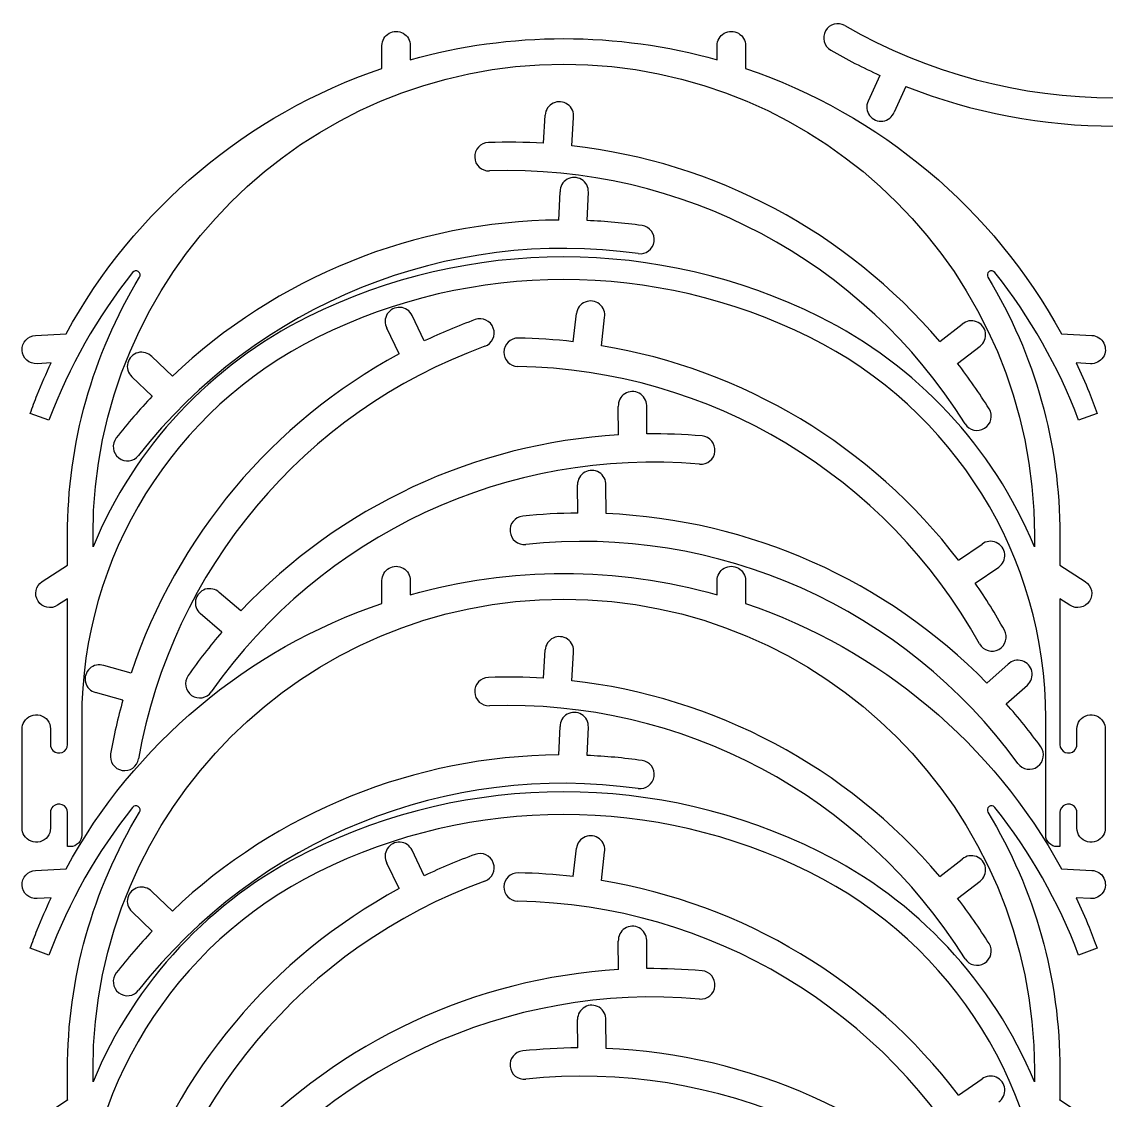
# Model space of a CAD drawing. Extents: x 1 to 1687, y 2 to 1275.
# Drawn here: x 5 to 548, y 736 to 1275 of the extents above; entities that cross this region are included whole.
import ezdxf

# ---------------------------------------------------------------- set-up
doc = ezdxf.new("R2010")
doc.units = 0
doc.layers.add('Capa_1', color=7, linetype='CONTINUOUS')

msp = doc.modelspace()

# ---------------------------------------------------------------- linework, layer by layer
at = {"layer": 'Capa_1', "color": 7}
for points in [[(185.500065, 1251.538322), (185.500065, 1263.01087)], [(367.21231, 1263.01087), (367.21231, 1251.538322)], [(434.339715, 1248.128563), (428.478359, 1235.224114)], [(447.390801, 1242.590045), (441.529446, 1229.685596)], [(266.235049, 1214.148705), (267.118103, 1228.294392)], [(280.358644, 1212.911764), (281.241695, 1227.057453)], [(273.904369, 1175.778116), (274.504782, 1189.938617)], [(288.079892, 1175.531964), (288.680305, 1189.692465)], [(206.671933, 1115.319467), (200.554113, 1128.104324)], [(281.128525, 1114.959538), (282.750697, 1129.039624)], [(295.168028, 1112.985121), (296.790197, 1127.065208)], [(464.320785, 1115.097359), (475.554296, 1123.73961)], [(194.040128, 1108.881801), (187.922308, 1121.666659)], [(473.244072, 1104.080055), (484.477583, 1112.722306)], [(80.725602, 1097.728828), (70.456991, 1107.497958)], [(539.636152, 1103.948073), (532.559431, 1104.322048)], [(70.699579, 1087.704617), (60.43097, 1097.473748)], [(303.791723, 1068.391986), (303.65021, 1082.564504)], [(317.960702, 1068.888061), (317.819188, 1083.060579)], [(283.364845, 1029.286419), (283.258994, 1043.459247)], [(297.54032, 1029.037704), (297.434467, 1043.210533)], [(511.631554, 1018.463096), (511.631554, 1012.382696)], [(524.387459, 1018.462331), (524.387459, 1003.265002), (524.388962, 1003.290514), (537.057957, 995.055216)], [(473.758845, 1005.676932), (485.429261, 1013.719423)], [(15.654182, 995.054848), (28.323189, 1003.290145), (28.324688, 1003.264633)], [(482.093301, 994.207718), (493.763718, 1002.250209)], [(185.500065, 984.108401), (185.500065, 995.580949)], [(367.21231, 995.580949), (367.21231, 984.108401)], [(114.962486, 980.339467), (104.19667, 989.557791)], [(28.324473, 913.58115), (28.324473, 986.386501)], [(529.333207, 983.171616), (524.387459, 986.386501)], [(529.333406, 983.172013), (529.333207, 983.171616)], [(105.474829, 969.804272), (94.709016, 979.022597)], [(266.235049, 946.718784), (267.118103, 960.864472)], [(280.358644, 945.481844), (281.241695, 959.627532)], [(60.115322, 949.276433), (46.462347, 953.081242)], [(487.877526, 944.29412), (498.48082, 953.698929)], [(497.547605, 933.926111), (508.150899, 943.33092)], [(55.968951, 935.718647), (42.315978, 939.523458)], [(35.411087, 926.778296), (35.411087, 872.478816)], [(273.904369, 908.348196), (274.504782, 922.508697)], [(288.079892, 908.102044), (288.680305, 922.262545)], [(524.387459, 879.56543), (524.387459, 872.478816), (524.387459, 862.557528)], [(29.741799, 862.557528), (28.324473, 862.557528), (28.324473, 872.478816)], [(517.300845, 868.226848), (517.300845, 872.478816)], [(206.671933, 847.956078), (200.554113, 860.740936)], [(281.128525, 847.59615), (282.750697, 861.676235)], [(295.168028, 845.621732), (296.790197, 859.701819)], [(194.040128, 841.518413), (187.922308, 854.30327)], [(464.320785, 847.667438), (475.554296, 856.30969)], [(473.244072, 836.650134), (484.477583, 845.292386)], [(80.725602, 830.298908), (70.456991, 840.068038)], [(539.636152, 836.518153), (532.559431, 836.892127)], [(70.699579, 820.274696), (60.43097, 830.043828)], [(303.791723, 801.028598), (303.65021, 815.201116)], [(317.960702, 801.524673), (317.819188, 815.69719)], [(283.364845, 761.923031), (283.258994, 776.095859)], [(297.54032, 761.674316), (297.434467, 775.847145)], [(511.631554, 751.033176), (511.631554, 744.952776)], [(524.387459, 751.032411), (524.387459, 735.835082), (524.388962, 735.860593), (537.057957, 727.625296)], [(473.758845, 738.313544), (485.429261, 746.356035)], [(15.654182, 727.624927), (28.323189, 735.860225), (28.324688, 735.834713)]]:
    msp.add_lwpolyline(points, dxfattribs=at)
for points in [[(404.229976, 1127.382514)], [(404.229976, 859.952593)]]:
    msp.add_lwpolyline(points, close=True, dxfattribs=at)
for points in [[(416.920252, 1273.005049), (413.530852, 1274.961031), (409.197582, 1273.799481), (407.240929, 1270.410469)], [(185.500065, 1263.01087), (185.500065, 1265.542674), (186.850766, 1267.882157), (189.043372, 1269.148059)], [(189.043372, 1269.148059), (191.235979, 1270.413961), (193.937382, 1270.413961), (196.129988, 1269.148059)], [(196.129988, 1269.148059), (198.322595, 1267.882157), (199.673296, 1265.542674), (199.673296, 1263.01087)], [(199.673296, 1255.924255), (249.824061, 1270.016489), (302.888317, 1270.016489), (353.039081, 1255.924255)], [(353.039081, 1263.01087), (353.039081, 1265.542673), (354.389782, 1267.882156), (356.582388, 1269.148058)], [(356.582388, 1269.148058), (358.774995, 1270.413959), (361.476397, 1270.413959), (363.669003, 1269.148058)], [(363.669003, 1269.148058), (365.861609, 1267.882156), (367.21231, 1265.542673), (367.21231, 1263.01087)], [(407.240929, 1270.410469), (405.284276, 1267.021456), (406.444969, 1262.687956), (409.833595, 1260.730633)], [(416.920252, 1273.005049), (500.239111, 1224.900497), (602.892384, 1224.900139), (686.211579, 1273.004109)], [(199.673296, 1263.01087), (199.673296, 1263.01087), (199.673296, 1255.924255), (199.673296, 1255.924255)], [(353.039081, 1255.924255), (353.039081, 1255.924255), (353.039081, 1263.01087), (353.039081, 1263.01087)], [(409.833595, 1260.730633), (417.793169, 1256.135139), (425.971536, 1251.929481), (434.339715, 1248.128563)], [(41.080381, 1018.463096), (41.105082, 1148.384747), (146.434315, 1253.693957), (276.355968, 1253.693957)], [(276.355968, 1253.693957), (406.27762, 1253.693957), (511.606853, 1148.384747), (511.631554, 1018.463096)], [(27.580755, 1118.907292), (61.701038, 1181.377019), (118.074949, 1228.72354), (185.500065, 1251.538322)], [(367.21231, 1251.538322), (434.637276, 1228.723579), (491.011086, 1181.377203), (525.131384, 1118.90766)], [(447.390801, 1242.590045), (514.322585, 1216.141072), (588.808843, 1216.140812), (655.740812, 1242.589318)], [(271.145634, 1234.254459), (268.820307, 1233.146683), (267.278526, 1230.865106), (267.118103, 1228.294392)], [(278.311493, 1233.626875), (276.214127, 1235.121989), (273.47096, 1235.362234), (271.145634, 1234.254459)], [(281.241695, 1227.057453), (281.530572, 1229.616917), (280.408859, 1232.131762), (278.311493, 1233.626875)], [(428.478359, 1235.224114), (427.413164, 1232.879005), (427.703356, 1230.140701), (429.236416, 1228.070941)], [(429.236416, 1228.070941), (430.769477, 1226.001181), (433.304307, 1224.92547), (435.858062, 1225.260898)], [(435.858062, 1225.260898), (438.411818, 1225.596327), (440.582878, 1227.290144), (441.529446, 1229.685596)], [(238.68111, 1214.526764), (234.770223, 1214.389427), (231.710925, 1211.108097), (231.847488, 1207.197183)], [(266.235049, 1214.148705), (257.061963, 1214.721349), (247.866454, 1214.847518), (238.68111, 1214.526764)], [(464.320785, 1115.097359), (417.640377, 1169.872822), (351.872914, 1204.842002), (280.358644, 1212.911764)], [(231.847488, 1207.197183), (231.984051, 1203.286269), (235.264777, 1200.226322), (239.175718, 1200.362112)], [(476.945847, 1073.937492), (425.963095, 1155.526947), (335.325634, 1203.719739), (239.175718, 1200.362112)], [(278.105654, 1196.165676), (275.863512, 1194.89801), (274.485063, 1192.514232), (274.504782, 1189.938617)], [(285.297799, 1196.040787), (283.101019, 1197.385533), (280.347797, 1197.433341), (278.105654, 1196.165676)], [(288.680305, 1189.692465), (288.789434, 1192.265842), (287.494578, 1194.696041), (285.297799, 1196.040787)], [(313.54989, 1158.992422), (218.27766, 1172.382059), (123.099202, 1133.927466), (63.867319, 1058.114116)], [(273.904369, 1175.778116), (201.938342, 1175.227838), (132.875885, 1147.324795), (80.725602, 1097.728828)], [(315.522398, 1173.027778), (306.420902, 1174.306906), (297.262582, 1175.142621), (288.079892, 1175.531964)], [(321.552434, 1165.024041), (322.097051, 1168.899256), (319.397504, 1172.482395), (315.522398, 1173.027778)], [(404.229976, 1127.382514), (323.665942, 1167.353466), (229.04599, 1167.353466), (148.481956, 1127.382514)], [(313.54989, 1158.992422), (317.425212, 1158.448572), (321.007817, 1161.148827), (321.552434, 1165.024041)], [(399.1906, 1117.225355), (321.801504, 1155.621095), (230.910419, 1155.621095), (153.521324, 1117.225355)], [(60.841005, 1149.579745), (43.159907, 1127.280798), (29.046632, 1102.372881), (19.005048, 1075.745248)], [(63.721369, 1150.004066), (62.799824, 1150.64537), (61.538467, 1150.459553), (60.841005, 1149.579745)], [(64.324283, 1147.155726), (64.906939, 1148.115428), (64.642913, 1149.362761), (63.721369, 1150.004066)], [(488.990793, 1150.004458), (488.069243, 1149.363161), (487.805207, 1148.11583), (488.387856, 1147.156123)], [(491.871154, 1149.580114), (491.173699, 1150.459928), (489.912343, 1150.645755), (488.990793, 1150.004458)], [(533.707094, 1075.745616), (523.665515, 1102.373249), (509.552246, 1127.281165), (491.871154, 1149.580114)], [(28.324688, 1018.461963), (28.324696, 1063.845525), (40.776534, 1108.35919), (64.324283, 1147.155726)], [(488.387856, 1147.156123), (511.935613, 1108.359579), (524.387454, 1063.845904), (524.387459, 1018.462331)], [(287.084634, 1134.780738), (284.704518, 1133.796179), (283.045441, 1131.598419), (282.750697, 1129.039624)], [(294.207828, 1133.778982), (292.191584, 1135.381814), (289.46475, 1135.765297), (287.084634, 1134.780738)], [(296.790197, 1127.065208), (297.21263, 1129.606046), (296.224071, 1132.17615), (294.207828, 1133.778982)], [(188.178263, 1128.855332), (186.793701, 1126.683427), (186.69572, 1123.931534), (187.922308, 1121.666659)], [(194.587181, 1132.121569), (192.01622, 1132.277584), (189.562825, 1131.027236), (188.178263, 1128.855332)], [(200.554113, 1128.104324), (199.442341, 1130.427714), (197.158142, 1131.965555), (194.587181, 1132.121569)], [(148.481956, 1127.382514), (99.948947, 1103.303394), (61.791006, 1062.445927), (41.080381, 1012.382696)], [(232.077871, 1125.991878), (223.441214, 1122.848387), (214.962552, 1119.286709), (206.671933, 1115.319467)], [(241.159604, 1121.755929), (239.821169, 1125.433222), (235.755429, 1127.329586), (232.077871, 1125.991878)], [(511.631554, 1012.382696), (490.920928, 1062.445927), (452.762986, 1103.303394), (404.229976, 1127.382514)], [(482.639095, 1124.983858), (480.226786, 1125.886599), (477.514656, 1125.410289), (475.554296, 1123.73961)], [(487.166446, 1119.394079), (486.784519, 1121.941295), (485.051405, 1124.081117), (482.639095, 1124.983858)], [(5.63043, 1110.650696), (5.423973, 1114.557045), (8.421766, 1117.891855), (12.327962, 1118.101175)], [(12.327962, 1118.101175), (12.327962, 1118.101175), (27.580755, 1118.907292), (27.580755, 1118.907292)], [(153.521324, 1117.225355), (81.173015, 1081.330542), (35.411078, 1007.541626), (35.411087, 926.778296)], [(236.925451, 1112.673358), (240.602479, 1114.01252), (242.498039, 1118.078635), (241.159604, 1121.755929)], [(253.632134, 1116.779141), (249.719419, 1116.846673), (246.492582, 1113.72995), (246.424277, 1109.817249)], [(517.300845, 926.778297), (517.300853, 1007.541628), (471.538912, 1081.330544), (399.1906, 1117.225355)], [(484.477583, 1112.722306), (486.519051, 1114.292844), (487.548374, 1116.846863), (487.166446, 1119.394079)], [(525.131384, 1118.90766), (525.131384, 1118.90766), (540.384187, 1118.101572), (540.384187, 1118.101572)], [(540.384187, 1118.101572), (542.912466, 1117.967948), (545.177405, 1116.495654), (546.325823, 1114.239289)], [(236.925451, 1112.673358), (146.519011, 1079.768103), (80.534759, 1001.131134), (63.828322, 906.384233)], [(281.128525, 1114.959538), (271.99798, 1116.01148), (262.821677, 1116.618731), (253.632134, 1116.779141)], [(473.758845, 1005.676932), (430.009137, 1062.820391), (366.161951, 1101.18365), (295.168028, 1112.985121)], [(546.325823, 1114.239289), (547.474241, 1111.982923), (547.331667, 1109.285281), (545.951806, 1107.162539)], [(13.075997, 1103.947704), (9.169498, 1103.744111), (5.836887, 1106.744348), (5.63043, 1110.650696)], [(63.541023, 1109.476036), (61.047539, 1108.830401), (59.100227, 1106.88344), (58.454141, 1104.390073)], [(194.040128, 1108.881801), (130.756237, 1074.609931), (82.877393, 1017.550147), (60.115322, 949.276433)], [(70.456991, 1107.497958), (68.682013, 1109.364442), (66.034508, 1110.121672), (63.541023, 1109.476036)], [(246.424277, 1109.817249), (246.355972, 1105.904548), (249.472056, 1102.677095), (253.384743, 1102.608015)], [(545.951806, 1107.162539), (544.571945, 1105.039797), (542.164431, 1103.814449), (539.636152, 1103.948073)], [(20.152734, 1104.321651), (20.152734, 1104.321651), (13.075997, 1103.947704), (13.075997, 1103.947704)], [(13.197234, 1088.383175), (15.352184, 1093.765885), (17.671775, 1099.081211), (20.152734, 1104.321651)], [(58.454141, 1104.390073), (57.808055, 1101.896705), (58.564807, 1099.249063), (60.43097, 1097.473748)], [(484.212463, 963.912729), (437.569644, 1048.058599), (349.578615, 1100.928943), (253.384743, 1102.608015)], [(488.965457, 1081.448216), (484.094997, 1089.242573), (478.848337, 1096.795442), (473.244072, 1104.080055)], [(532.559431, 1104.322048), (534.83804, 1099.508985), (536.980569, 1094.632668), (538.984467, 1089.698904)], [(314.109072, 1089.223174), (311.844925, 1090.451106), (309.092974, 1090.354757), (306.920248, 1088.971484)], [(9.671072, 1079.108016), (10.792252, 1082.220073), (11.967819, 1085.312266), (13.197234, 1088.383175)], [(70.699579, 1087.704617), (64.364562, 1081.045714), (58.357152, 1074.082645), (52.698638, 1066.840087)], [(306.920248, 1088.971484), (304.747523, 1087.588211), (303.495721, 1085.135557), (303.65021, 1082.564504)], [(317.819188, 1083.060579), (317.793488, 1085.636141), (316.37322, 1087.995242), (314.109072, 1089.223174)], [(538.984467, 1089.698904), (540.407158, 1086.196136), (541.75963, 1082.665257), (543.041072, 1079.108385)], [(19.005048, 1075.745248), (19.005048, 1075.745248), (9.671072, 1079.108016), (9.671072, 1079.108016)], [(486.710271, 1071.684237), (490.028931, 1073.757977), (491.038539, 1078.129146), (488.965457, 1081.448216)], [(543.041072, 1079.108385), (543.041072, 1079.108385), (533.707094, 1075.745616), (533.707094, 1075.745616)], [(476.945847, 1073.937492), (479.020242, 1070.619243), (483.391612, 1069.610498), (486.710271, 1071.684237)], [(303.791723, 1068.391986), (231.953122, 1064.076051), (164.445646, 1032.596798), (114.962486, 980.339467)], [(345.496657, 1067.823537), (336.340691, 1068.624576), (327.151184, 1068.979837), (317.960702, 1068.888061)], [(52.698638, 1066.840087), (50.289975, 1063.755895), (50.837141, 1059.303139), (53.920856, 1056.893865)], [(351.937313, 1060.146357), (352.27837, 1064.044763), (349.394997, 1067.481709), (345.496657, 1067.823537)], [(53.920856, 1056.893865), (57.004571, 1054.484592), (61.457436, 1055.030877), (63.867319, 1058.114116)], [(344.261407, 1053.704183), (248.418984, 1062.089307), (155.383524, 1018.706159), (100.20058, 939.89675)], [(344.261407, 1053.704183), (348.159881, 1053.363897), (351.596255, 1056.24795), (351.937313, 1060.146357)], [(286.860961, 1049.685742), (284.618574, 1048.418458), (283.239703, 1046.03489), (283.258994, 1043.459247)], [(294.053143, 1049.559552), (291.856592, 1050.904719), (289.103348, 1050.953025), (286.860961, 1049.685742)], [(297.434467, 1043.210533), (297.5441, 1045.783914), (296.249693, 1048.214386), (294.053143, 1049.559552)], [(255.851653, 1027.741492), (251.959874, 1027.33168), (249.136922, 1023.844937), (249.545964, 1019.953076)], [(283.364845, 1029.286419), (274.174158, 1029.217786), (264.992248, 1028.702202), (255.851653, 1027.741492)], [(487.877526, 944.29412), (437.489886, 995.679892), (369.443303, 1025.976183), (297.54032, 1029.037704)], [(249.545964, 1019.953076), (249.955006, 1016.061215), (253.441191, 1013.237574), (257.333133, 1013.645847)], [(503.343001, 904.115196), (446.793048, 981.949526), (353.014617, 1023.702374), (257.333133, 1013.645847)], [(28.324688, 1003.264633), (28.324688, 1003.264633), (28.324688, 1018.461963), (28.324688, 1018.461963)], [(41.080381, 1012.382696), (41.080381, 1012.382696), (41.080381, 1018.463096), (41.080381, 1018.463096)], [(492.56947, 1014.591176), (490.207712, 1015.618931), (487.474371, 1015.285215), (485.429261, 1013.719423)], [(496.79807, 1008.772114), (496.549977, 1011.335828), (494.931228, 1013.563421), (492.56947, 1014.591176)], [(493.763718, 1002.250209), (495.884584, 1003.711752), (497.046163, 1006.2084), (496.79807, 1008.772114)], [(189.043372, 1001.718138), (191.235979, 1002.98404), (193.937382, 1002.98404), (196.129988, 1001.718138)], [(356.582388, 1001.718137), (358.774995, 1002.984039), (361.476397, 1002.984039), (363.669003, 1001.718137)], [(185.500065, 995.580949), (185.500065, 998.112753), (186.850766, 1000.452237), (189.043372, 1001.718138)], [(196.129988, 1001.718138), (198.322595, 1000.452237), (199.673296, 998.112753), (199.673296, 995.580949)], [(199.673296, 988.494335), (249.824061, 1002.586569), (302.888317, 1002.586569), (353.039081, 988.494335)], [(353.039081, 995.580949), (353.039081, 998.112753), (354.389782, 1000.452236), (356.582388, 1001.718137)], [(363.669003, 1001.718137), (365.861609, 1000.452236), (367.21231, 998.112753), (367.21231, 995.580949)], [(13.583556, 985.256616), (11.452689, 988.534679), (12.379249, 992.919173), (15.654182, 995.054848)], [(199.673296, 995.580949), (199.673296, 995.580949), (199.673296, 988.494335), (199.673296, 988.494335)], [(353.039081, 988.494335), (353.039081, 988.494335), (353.039081, 995.580949), (353.039081, 995.580949)], [(496.608682, 970.784102), (492.152822, 978.822677), (487.308639, 986.639784), (482.093301, 994.207718)], [(537.057957, 995.055216), (540.328567, 992.917831), (541.252223, 988.536553), (539.122817, 985.260743)], [(97.186656, 991.171204), (94.730379, 990.395955), (92.887631, 988.349748), (92.372924, 985.825984)], [(104.19667, 989.557791), (102.326441, 991.328822), (99.642933, 991.946454), (97.186656, 991.171204)], [(23.378739, 983.171616), (20.097553, 981.045561), (15.714423, 981.978553), (13.583556, 985.256616)], [(28.324473, 986.386501), (28.324473, 986.386501), (23.378739, 983.171616), (23.378739, 983.171616)], [(27.580755, 851.477371), (61.701038, 913.947099), (118.074949, 961.29362), (185.500065, 984.108401)], [(41.080381, 751.033176), (41.105082, 880.954827), (146.434315, 986.264037), (276.355968, 986.264037)], [(92.372924, 985.825984), (91.858217, 983.30222), (92.752498, 980.697811), (94.709016, 979.022597)], [(276.355968, 986.264037), (406.27762, 986.264037), (511.606853, 880.954827), (511.631554, 751.033176)], [(367.21231, 984.108401), (434.637276, 961.293659), (491.011086, 913.947283), (525.131384, 851.47774)], [(524.387459, 986.386501), (524.387459, 986.386501), (524.387459, 913.58115), (524.387459, 913.58115)], [(539.122817, 985.260743), (536.99341, 981.984932), (532.614398, 981.050598), (529.333406, 983.172013)], [(493.84558, 961.151532), (497.268222, 963.048744), (498.505217, 967.361084), (496.608682, 970.784102)], [(105.474829, 969.804272), (99.496994, 962.822945), (93.862236, 955.555015), (88.590523, 948.026239)], [(271.145634, 966.824538), (268.820307, 965.716763), (267.278526, 963.435186), (267.118103, 960.864472)], [(278.311493, 966.196955), (276.214127, 967.692068), (273.47096, 967.932314), (271.145634, 966.824538)], [(281.241695, 959.627532), (281.530572, 962.186997), (280.408859, 964.701842), (278.311493, 966.196955)], [(484.212463, 963.912729), (486.110352, 960.490461), (490.422937, 959.25432), (493.84558, 961.151532)], [(505.461567, 955.434357), (502.992162, 956.166625), (500.319864, 955.502286), (498.48082, 953.698929)], [(510.367813, 950.174006), (509.809131, 952.688376), (507.930973, 954.702089), (505.461567, 955.434357)], [(39.427259, 951.580931), (37.528751, 949.840249), (36.723419, 947.206977), (37.323524, 944.702145)], [(46.462347, 953.081242), (44.018874, 953.895948), (41.325768, 953.321613), (39.427259, 951.580931)], [(508.150899, 943.33092), (510.077839, 945.040037), (510.926495, 947.659637), (510.367813, 950.174006)], [(37.323524, 944.702145), (37.923629, 942.197313), (39.834794, 940.214857), (42.315978, 939.523458)], [(88.590523, 948.026239), (86.346575, 944.820215), (87.126031, 940.402197), (90.331611, 938.157614)], [(238.68111, 947.096844), (234.770223, 946.959507), (231.710925, 943.678176), (231.847488, 939.767263)], [(266.235049, 946.718784), (257.061963, 947.291429), (247.866454, 947.417597), (238.68111, 947.096844)], [(464.320785, 847.667438), (417.640377, 902.442902), (351.872914, 937.412082), (280.358644, 945.481844)], [(90.331611, 938.157614), (93.537191, 935.913032), (97.955363, 936.691614), (100.20058, 939.89675)], [(231.847488, 939.767263), (231.984051, 935.856349), (235.264777, 932.796402), (239.175718, 932.932192)], [(55.968951, 935.718647), (53.501629, 926.865074), (51.466363, 917.896741), (49.870367, 908.84543)], [(476.945847, 806.507572), (425.963095, 888.097027), (335.325634, 936.289819), (239.175718, 932.932192)], [(514.809411, 912.44607), (509.407108, 919.881695), (503.646367, 927.050176), (497.547605, 933.926111)], [(6.64255, 924.997941), (8.27306, 927.74046), (11.535265, 929.055193), (14.611811, 928.209711)], [(14.611811, 928.209711), (17.688357, 927.364228), (19.820541, 924.567033), (19.820536, 921.376426)], [(278.105654, 928.735755), (275.863512, 927.46809), (274.485063, 925.084312), (274.504782, 922.508697)], [(285.297799, 928.610867), (283.101019, 929.955612), (280.347797, 930.003421), (278.105654, 928.735755)], [(288.680305, 922.262545), (288.789434, 924.835922), (287.494578, 927.266121), (285.297799, 928.610867)], [(532.891396, 921.376426), (532.891393, 924.567032), (535.023576, 927.364225), (538.100121, 928.209708)], [(538.100121, 928.209708), (541.176665, 929.05519), (544.43887, 927.740458), (546.069381, 924.997941)], [(5.647307, 921.376426), (5.647305, 922.651137), (5.991128, 923.902249), (6.64255, 924.997941)], [(517.300845, 872.478816), (517.300845, 872.478816), (517.300845, 926.778296), (517.300845, 926.778297)], [(546.069381, 924.997941), (546.720803, 923.90225), (547.064626, 922.651137), (547.064625, 921.376426)], [(5.647307, 871.770155), (5.647307, 871.770155), (5.647307, 921.376426), (5.647307, 921.376426)], [(19.820536, 921.376426), (19.820536, 921.376426), (19.820536, 913.58115), (19.820536, 913.58115)], [(532.891396, 913.58115), (532.891396, 913.58115), (532.891396, 921.376426), (532.891396, 921.376426)], [(547.064625, 921.376426), (547.064625, 921.376426), (547.064625, 871.770155), (547.064625, 871.770155)], [(19.820536, 913.58115), (19.820559, 912.453487), (20.268533, 911.372017), (21.065912, 910.57464)], [(25.699624, 909.652916), (27.288466, 910.311017), (28.324437, 911.861406), (28.324473, 913.58115)], [(513.240819, 902.548562), (516.406738, 904.848748), (517.10897, 909.279697), (514.809411, 912.44607)], [(524.387459, 913.58115), (524.387494, 911.861405), (525.423465, 910.311015), (527.012309, 909.652913)], [(531.646023, 910.57464), (532.443401, 911.372017), (532.891374, 912.453487), (532.891396, 913.58115)], [(21.065912, 910.57464), (22.281956, 909.358598), (24.110781, 908.994814), (25.699624, 909.652916)], [(49.870367, 908.84543), (49.191584, 904.991452), (51.765145, 901.31678), (55.618989, 900.637234)], [(55.618989, 900.637234), (59.472833, 899.957689), (63.148014, 902.530524), (63.828322, 906.384233)], [(273.904369, 908.348196), (201.938342, 907.797918), (132.875885, 879.894874), (80.725602, 830.298908)], [(315.522398, 905.597858), (306.420902, 906.876985), (297.262582, 907.712701), (288.079892, 908.102044)], [(321.552434, 897.594121), (322.097051, 901.469336), (319.397504, 905.052475), (315.522398, 905.597858)], [(527.012309, 909.652913), (528.601153, 908.994811), (530.42998, 909.358596), (531.646023, 910.57464)], [(313.54989, 891.562502), (218.27766, 904.952139), (123.099202, 866.497546), (63.867319, 790.684195)], [(503.343001, 904.115196), (505.643813, 900.949732), (510.074901, 900.248377), (513.240819, 902.548562)], [(404.229976, 859.952593), (323.665942, 899.923545), (229.04599, 899.923545), (148.481956, 859.952593)], [(313.54989, 891.562502), (317.425212, 891.018652), (321.007817, 893.718907), (321.552434, 897.594121)], [(25.699663, 883.493733), (24.110813, 884.151857), (22.281967, 883.788078), (21.065912, 882.572026)], [(399.1906, 849.795434), (321.801504, 888.191175), (230.910419, 888.191175), (153.521324, 849.795434)], [(531.646023, 882.572026), (530.429969, 883.78808), (528.601122, 884.15186), (527.01227, 883.493736)], [(60.841005, 882.149825), (43.159907, 859.850877), (29.046632, 834.942961), (19.005048, 808.315327)], [(21.065912, 882.572026), (20.268512, 881.774627), (19.820537, 880.693123), (19.820536, 879.56543)], [(19.820536, 879.56543), (19.820536, 879.56543), (19.820536, 871.770155), (19.820536, 871.770155)], [(28.324473, 879.56543), (28.324472, 881.28519), (27.288513, 882.83561), (25.699663, 883.493733)], [(28.324473, 872.478816), (28.324473, 872.478816), (28.324473, 879.56543), (28.324473, 879.56543)], [(28.324688, 751.032042), (28.324696, 796.415605), (40.776534, 840.929269), (64.324283, 879.725806)], [(63.721369, 882.574145), (62.799824, 883.21545), (61.538467, 883.029633), (60.841005, 882.149825)], [(64.324283, 879.725806), (64.906939, 880.685508), (64.642913, 881.932841), (63.721369, 882.574145)], [(488.990793, 882.574538), (488.069243, 881.933241), (487.805207, 880.685909), (488.387856, 879.726203)], [(488.387856, 879.726203), (511.935613, 840.929659), (524.387454, 796.415984), (524.387459, 751.032411)], [(491.871154, 882.150193), (491.173699, 883.030008), (489.912343, 883.215835), (488.990793, 882.574538)], [(533.707094, 808.315696), (523.665515, 834.943328), (509.552246, 859.851245), (491.871154, 882.150193)], [(527.01227, 883.493736), (525.423418, 882.835613), (524.387459, 881.285191), (524.387459, 879.56543)], [(532.891396, 879.56543), (532.891396, 880.693122), (532.443422, 881.774627), (531.646023, 882.572026)], [(532.891396, 871.770155), (532.891396, 871.770155), (532.891396, 879.56543), (532.891396, 879.56543)], [(6.64255, 868.148696), (5.991138, 869.244371), (5.647315, 870.495463), (5.647307, 871.770155)], [(14.611784, 864.936918), (11.535245, 864.091451), (8.273054, 865.406186), (6.64255, 868.148696)], [(19.820536, 871.770155), (19.820516, 868.579558), (17.688323, 865.782386), (14.611784, 864.936918)], [(35.411087, 868.226848), (35.411095, 866.723254), (34.8138, 865.28124), (33.750601, 864.218036)], [(35.411087, 872.478816), (35.411087, 872.478816), (35.411087, 868.226848), (35.411087, 868.226848)], [(294.207828, 866.415594), (292.191584, 868.018426), (289.46475, 868.401908), (287.084634, 867.417349)], [(518.961332, 864.218035), (517.898133, 865.281239), (517.300838, 866.723253), (517.300845, 868.226848)], [(538.100148, 864.936922), (535.02361, 865.782389), (532.891418, 868.579559), (532.891396, 871.770155)], [(546.069381, 868.148696), (544.438875, 865.406188), (541.176686, 864.091455), (538.100148, 864.936922)], [(547.064625, 871.770155), (547.064616, 870.495462), (546.720793, 869.244371), (546.069381, 868.148696)], [(33.750601, 864.218036), (32.687403, 863.154831), (31.245393, 862.557529), (29.741799, 862.557528)], [(194.587181, 864.758181), (192.01622, 864.914195), (189.562825, 863.663848), (188.178263, 861.491944)], [(200.554113, 860.740936), (199.442341, 863.064326), (197.158142, 864.602166), (194.587181, 864.758181)], [(287.084634, 867.417349), (284.704518, 866.43279), (283.045441, 864.235031), (282.750697, 861.676235)], [(296.790197, 859.701819), (297.21263, 862.242658), (296.224071, 864.812762), (294.207828, 866.415594)], [(522.970137, 862.557528), (521.466542, 862.557528), (520.024531, 863.15483), (518.961332, 864.218035)], [(524.387459, 862.557528), (524.387459, 862.557528), (522.970137, 862.557528), (522.970137, 862.557528)], [(148.481956, 859.952593), (99.948947, 835.873473), (61.791006, 795.016006), (41.080381, 744.952776)], [(188.178263, 861.491944), (186.793701, 859.320039), (186.69572, 856.568145), (187.922308, 854.30327)], [(232.077871, 858.62849), (223.441214, 855.484999), (214.962552, 851.923321), (206.671933, 847.956078)], [(241.159604, 854.39254), (239.821169, 858.069834), (235.755429, 859.966197), (232.077871, 858.62849)], [(511.631554, 744.952776), (490.920928, 795.016007), (452.762986, 835.873474), (404.229976, 859.952593)], [(482.639095, 857.553938), (480.226786, 858.456679), (477.514656, 857.980369), (475.554296, 856.30969)], [(487.166446, 851.964159), (486.784519, 854.511375), (485.051405, 856.651197), (482.639095, 857.553938)], [(12.327962, 850.671255), (12.327962, 850.671255), (27.580755, 851.477371), (27.580755, 851.477371)], [(236.925451, 845.30997), (240.602479, 846.649132), (242.498039, 850.715247), (241.159604, 854.39254)], [(484.477583, 845.292386), (486.519051, 846.862923), (487.548374, 849.416942), (487.166446, 851.964159)], [(525.131384, 851.47774), (525.131384, 851.47774), (540.384187, 850.671652), (540.384187, 850.671652)], [(5.63043, 843.220776), (5.423973, 847.127124), (8.421766, 850.461934), (12.327962, 850.671255)], [(153.521324, 849.795434), (81.173015, 813.900622), (35.411078, 740.111706), (35.411087, 659.348376)], [(253.632134, 849.415753), (249.719419, 849.483284), (246.492582, 846.366562), (246.424277, 842.453861)], [(281.128525, 847.59615), (271.99798, 848.648091), (262.821677, 849.255343), (253.632134, 849.415753)], [(517.300845, 659.348376), (517.300853, 740.111708), (471.538912, 813.900624), (399.1906, 849.795434)], [(540.384187, 850.671652), (542.912466, 850.538028), (545.177405, 849.065734), (546.325823, 846.809368)], [(546.325823, 846.809368), (547.474241, 844.553003), (547.331667, 841.855361), (545.951806, 839.732619)], [(13.075997, 836.517784), (9.169498, 836.31419), (5.836887, 839.314428), (5.63043, 843.220776)], [(63.541023, 842.046116), (61.047539, 841.400481), (59.100227, 839.45352), (58.454141, 836.960152)], [(194.040128, 841.518413), (130.756237, 807.246543), (82.877393, 750.186759), (60.115322, 681.913045)], [(70.456991, 840.068038), (68.682013, 841.934522), (66.034508, 842.691751), (63.541023, 842.046116)], [(236.925451, 845.30997), (146.519011, 812.404715), (80.534759, 733.767745), (63.828322, 639.020845)], [(246.424277, 842.453861), (246.355972, 838.54116), (249.472056, 835.313706), (253.384743, 835.244627)], [(473.758845, 738.313544), (430.009137, 795.457003), (366.161951, 833.820262), (295.168028, 845.621732)], [(20.152734, 836.89173), (20.152734, 836.89173), (13.075997, 836.517784), (13.075997, 836.517784)], [(13.197234, 820.953255), (15.352184, 826.335964), (17.671775, 831.65129), (20.152734, 836.89173)], [(58.454141, 836.960152), (57.808055, 834.466785), (58.564807, 831.819142), (60.43097, 830.043828)], [(484.212463, 696.54934), (437.569644, 780.695211), (349.578615, 833.565555), (253.384743, 835.244627)], [(488.965457, 814.018296), (484.094997, 821.812653), (478.848337, 829.365521), (473.244072, 836.650134)], [(532.559431, 836.892127), (534.83804, 832.079064), (536.980569, 827.202748), (538.984467, 822.268984)], [(545.951806, 839.732619), (544.571945, 837.609877), (542.164431, 836.384529), (539.636152, 836.518153)], [(9.671072, 811.678096), (10.792252, 814.790153), (11.967819, 817.882346), (13.197234, 820.953255)], [(70.699579, 820.274696), (64.364562, 813.615794), (58.357152, 806.652725), (52.698638, 799.410166)], [(306.920248, 821.608095), (304.747523, 820.224822), (303.495721, 817.772168), (303.65021, 815.201116)], [(314.109072, 821.859786), (311.844925, 823.087718), (309.092974, 822.991368), (306.920248, 821.608095)], [(317.819188, 815.69719), (317.793488, 818.272752), (316.37322, 820.631853), (314.109072, 821.859786)], [(538.984467, 822.268984), (540.407158, 818.766216), (541.75963, 815.235336), (543.041072, 811.678464)], [(486.710271, 804.254317), (490.028931, 806.328056), (491.038539, 810.699226), (488.965457, 814.018296)], [(19.005048, 808.315327), (19.005048, 808.315327), (9.671072, 811.678096), (9.671072, 811.678096)], [(543.041072, 811.678464), (543.041072, 811.678464), (533.707094, 808.315696), (533.707094, 808.315696)], [(476.945847, 806.507572), (479.020242, 803.189322), (483.391612, 802.180578), (486.710271, 804.254317)], [(52.698638, 799.410166), (50.289975, 796.325975), (50.837141, 791.873218), (53.920856, 789.463945)], [(303.791723, 801.028598), (231.953122, 796.712663), (164.445646, 765.23341), (114.962486, 712.976078)], [(345.496657, 800.460149), (336.340691, 801.261187), (327.151184, 801.616448), (317.960702, 801.524673)], [(351.937313, 792.782968), (352.27837, 796.681375), (349.394997, 800.11832), (345.496657, 800.460149)], [(344.261407, 786.340795), (248.418984, 794.725918), (155.383524, 751.34277), (100.20058, 672.533362)], [(344.261407, 786.340795), (348.159881, 786.000508), (351.596255, 788.884562), (351.937313, 792.782968)], [(53.920856, 789.463945), (57.004571, 787.054671), (61.457436, 787.600957), (63.867319, 790.684195)], [(286.860961, 782.322353), (284.618574, 781.05507), (283.239703, 778.671502), (283.258994, 776.095859)], [(294.053143, 782.196164), (291.856592, 783.54133), (289.103348, 783.589637), (286.860961, 782.322353)], [(297.434467, 775.847145), (297.5441, 778.420525), (296.249693, 780.850997), (294.053143, 782.196164)], [(255.851653, 760.378104), (251.959874, 759.968292), (249.136922, 756.481549), (249.545964, 752.589688)], [(283.364845, 761.923031), (274.174158, 761.854398), (264.992248, 761.338813), (255.851653, 760.378104)], [(487.877526, 676.930731), (437.489886, 728.316504), (369.443303, 758.612795), (297.54032, 761.674316)], [(503.343001, 636.751808), (446.793048, 714.586138), (353.014617, 756.338986), (257.333133, 746.282458)], [(28.324688, 735.834713), (28.324688, 735.834713), (28.324688, 751.032042), (28.324688, 751.032042)], [(41.080381, 744.952776), (41.080381, 744.952776), (41.080381, 751.033176), (41.080381, 751.033176)], [(249.545964, 752.589688), (249.955006, 748.697827), (253.441191, 745.874186), (257.333133, 746.282458)], [(492.56947, 747.227788), (490.207712, 748.255542), (487.474371, 747.921827), (485.429261, 746.356035)], [(496.79807, 741.408726), (496.549977, 743.97244), (494.931228, 746.200033), (492.56947, 747.227788)], [(493.763718, 734.886821), (495.884584, 736.348364), (497.046163, 738.845012), (496.79807, 741.408726)]]:
    msp.add_open_spline(points, degree=3, dxfattribs=at)

doc.saveas('drawing.dxf')
